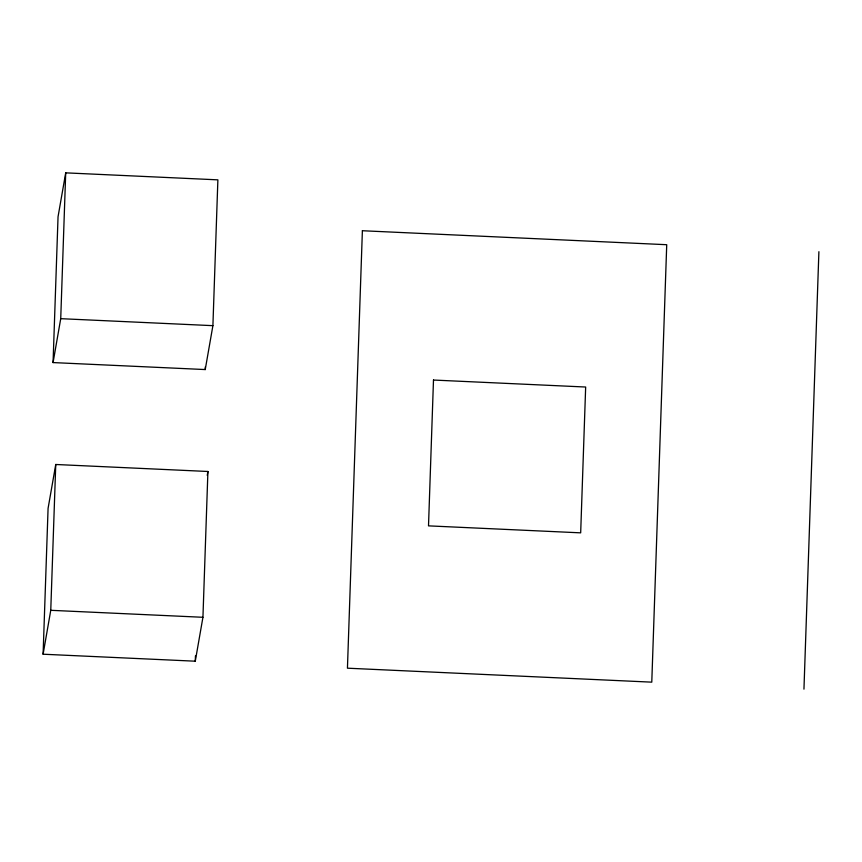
<?xml version="1.0" encoding="UTF-8"?>
<svg xmlns="http://www.w3.org/2000/svg" width="862" height="862" viewBox="0 0 862 862"><rect width="100%" height="100%" fill="white"/><g stroke="black" fill="none" stroke-linecap="round" stroke-linejoin="round"><path stroke-width="1.29" d="M43.1 654.215L48.078 508.397L55.75 464.489L207.914 471.482L202.936 617.289L195.275 661.197L43.1 654.215L50.761 610.307L55.75 464.489M53.067 362.579L58.045 216.761L65.706 172.853L217.881 179.846L212.903 325.664L205.231 369.561L53.067 362.579L60.728 318.671L65.706 172.853M195.275 661.197L195.458 655.853M205.231 369.561L205.328 366.889M803.955 689.147L818.9 251.693M207.236 475.35L207.914 471.482M60.728 318.671L212.903 325.664M50.761 610.307L202.936 617.289M362.385 230.736L347.44 668.19L651.78 682.154L666.725 244.711L362.385 230.736M433.489 380.045L428.511 525.863L580.676 532.845L585.664 387.027L433.489 380.045"/></g></svg>
